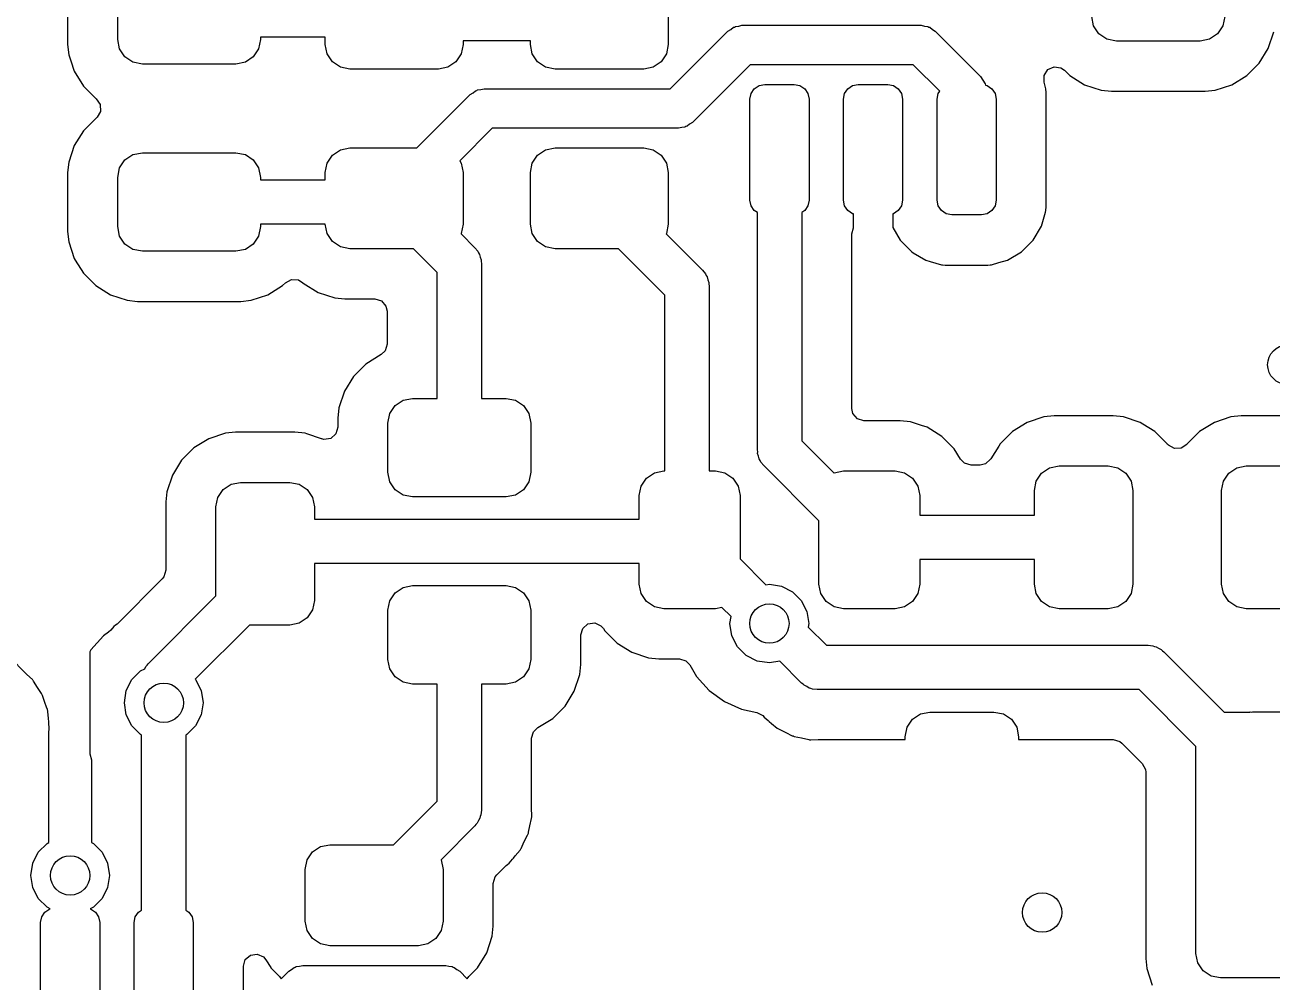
# Model space of a CAD drawing. Extents: x 0.23 to 2.97, y 0.23 to 2.17.
# Drawn here: x 1.4704 to 1.9689, y 0.9542 to 1.3368 of the extents above; entities that cross this region are included whole.
import ezdxf

# ---------------------------------------------------------------- set-up
doc = ezdxf.new("R2010")
doc.units = 0
doc.header["$MEASUREMENT"] = 0
doc.layers.add('BLACK', color=7, linetype='CONTINUOUS')

msp = doc.modelspace()

# ---------------------------------------------------------------- linework, layer by layer
at = {"layer": 'BLACK', "linetype": 'CONTINUOUS'}
for p, q in [((1.48744, 1.35266), (1.48744, 1.32899)), ((1.50746, 1.33098), (1.50746, 1.35067)), ((1.72756, 1.34535), (1.72756, 1.32902)), ((1.75399, 1.33597), (1.75437, 1.3362)), ((1.75437, 1.3362), (1.75568, 1.33635)), ((1.75568, 1.33635), (1.75697, 1.33665)), ((1.75697, 1.33665), (1.8287, 1.33665)), ((1.8287, 1.33665), (1.82999, 1.33635)), ((1.82999, 1.33635), (1.8313, 1.3362)), ((1.8313, 1.3362), (1.83168, 1.33597)), ((1.89758, 1.33639), (1.89683, 1.34016)), ((1.89972, 1.3332), (1.89758, 1.33639)), ((1.94924, 1.33639), (1.9471, 1.3332)), ((1.94998, 1.34016), (1.94924, 1.33639)), ((1.59044, 1.33197), (1.56454, 1.33197)), ((1.56454, 1.33197), (1.56454, 1.33098)), ((1.59044, 1.32902), (1.59044, 1.33197)), ((1.72836, 1.3113), (1.7514, 1.33434)), ((1.7514, 1.33434), (1.75252, 1.33504)), ((1.75252, 1.33504), (1.75355, 1.33587)), ((1.75355, 1.33587), (1.75399, 1.33597)), ((1.83168, 1.33597), (1.83212, 1.33587)), ((1.83212, 1.33587), (1.83315, 1.33504)), ((1.83315, 1.33504), (1.83427, 1.33434)), ((1.83427, 1.33434), (1.85238, 1.31623)), ((1.90291, 1.33106), (1.89972, 1.3332)), ((1.9471, 1.3332), (1.94391, 1.33106)), ((1.96739, 1.32745), (1.96959, 1.33408)), ((1.48744, 1.32899), (1.48744, 1.32899)), ((1.48744, 1.32899), (1.48785, 1.3249)), ((1.50821, 1.32722), (1.50746, 1.33098)), ((1.51034, 1.32402), (1.50821, 1.32722)), ((1.56379, 1.32722), (1.56166, 1.32402)), ((1.56454, 1.33098), (1.56379, 1.32722)), ((1.59119, 1.32525), (1.59044, 1.32902)), ((1.64556, 1.32902), (1.64481, 1.32525)), ((1.67244, 1.33049), (1.64556, 1.33049)), ((1.64556, 1.33049), (1.64556, 1.32902)), ((1.67244, 1.32902), (1.67244, 1.33049)), ((1.67319, 1.32525), (1.67244, 1.32902)), ((1.72756, 1.32902), (1.72681, 1.32525)), ((1.90668, 1.33031), (1.90291, 1.33106)), ((1.94014, 1.33031), (1.90668, 1.33031)), ((1.94391, 1.33106), (1.94014, 1.33031)), ((1.96373, 1.32151), (1.96739, 1.32745)), ((1.48785, 1.3249), (1.48868, 1.3224)), ((1.48868, 1.3224), (1.49005, 1.31828)), ((1.51353, 1.32189), (1.51034, 1.32402)), ((1.5173, 1.32114), (1.51353, 1.32189)), ((1.5547, 1.32114), (1.5173, 1.32114)), ((1.55847, 1.32189), (1.5547, 1.32114)), ((1.56166, 1.32402), (1.55847, 1.32189)), ((1.59332, 1.32206), (1.59119, 1.32525)), ((1.59652, 1.31992), (1.59332, 1.32206)), ((1.64268, 1.32206), (1.63948, 1.31992)), ((1.64481, 1.32525), (1.64268, 1.32206)), ((1.67532, 1.32206), (1.67319, 1.32525)), ((1.67852, 1.31992), (1.67532, 1.32206)), ((1.72468, 1.32206), (1.72148, 1.31992)), ((1.72681, 1.32525), (1.72468, 1.32206)), ((1.95879, 1.31657), (1.96373, 1.32151)), ((1.49005, 1.31828), (1.49372, 1.31234)), ((1.60028, 1.31917), (1.59652, 1.31992)), ((1.63572, 1.31917), (1.60028, 1.31917)), ((1.63948, 1.31992), (1.63572, 1.31917)), ((1.68228, 1.31917), (1.67852, 1.31992)), ((1.71772, 1.31917), (1.68228, 1.31917)), ((1.72148, 1.31992), (1.71772, 1.31917)), ((1.76023, 1.3209), (1.73719, 1.29786)), ((1.82544, 1.3209), (1.76023, 1.3209)), ((1.83605, 1.31028), (1.82544, 1.3209)), ((1.85238, 1.31623), (1.85424, 1.31326)), ((1.87774, 1.31391), (1.87775, 1.31666)), ((1.87775, 1.31666), (1.87924, 1.31897)), ((1.87924, 1.31897), (1.88175, 1.3201)), ((1.88175, 1.3201), (1.88447, 1.3197)), ((1.88447, 1.3197), (1.88588, 1.31872)), ((1.88588, 1.31872), (1.88803, 1.31657)), ((1.88803, 1.31657), (1.89397, 1.31291)), ((1.95285, 1.31291), (1.95879, 1.31657)), ((1.49372, 1.31234), (1.49865, 1.3074)), ((1.65264, 1.31101), (1.65393, 1.3113)), ((1.65393, 1.3113), (1.72836, 1.3113)), ((1.76065, 1.30938), (1.76193, 1.31129)), ((1.76193, 1.31129), (1.76384, 1.31257)), ((1.76384, 1.31257), (1.7661, 1.31302)), ((1.7661, 1.31302), (1.77791, 1.31302)), ((1.77791, 1.31302), (1.78017, 1.31257)), ((1.78017, 1.31257), (1.78209, 1.31129)), ((1.78209, 1.31129), (1.78337, 1.30938)), ((1.79805, 1.30938), (1.79933, 1.31129)), ((1.79933, 1.31129), (1.80124, 1.31257)), ((1.80124, 1.31257), (1.8035, 1.31302)), ((1.8035, 1.31302), (1.81531, 1.31302)), ((1.81531, 1.31302), (1.81757, 1.31257)), ((1.81757, 1.31257), (1.81949, 1.31129)), ((1.81949, 1.31129), (1.82077, 1.30938)), ((1.85424, 1.31326), (1.85431, 1.31271)), ((1.85431, 1.31271), (1.85498, 1.31257)), ((1.85498, 1.31257), (1.85689, 1.31129)), ((1.85689, 1.31129), (1.85817, 1.30938)), ((1.87853, 1.31121), (1.87774, 1.31391)), ((1.87864, 1.30974), (1.87853, 1.31121)), ((1.87853, 1.31121), (1.87853, 1.31121)), ((1.89397, 1.31291), (1.9006, 1.31071)), ((1.94622, 1.31071), (1.95285, 1.31291)), ((1.49865, 1.3074), (1.49865, 1.3074)), ((1.49865, 1.3074), (1.49884, 1.30725)), ((1.49884, 1.30725), (1.50043, 1.30501)), ((1.62704, 1.28768), (1.64836, 1.30899)), ((1.64836, 1.30899), (1.64948, 1.3097)), ((1.64948, 1.3097), (1.65051, 1.31052)), ((1.65051, 1.31052), (1.65095, 1.31062)), ((1.65095, 1.31062), (1.65132, 1.31086)), ((1.65132, 1.31086), (1.65264, 1.31101)), ((1.7602, 1.30712), (1.76065, 1.30938)), ((1.7602, 1.26676), (1.7602, 1.30712)), ((1.78337, 1.30938), (1.78382, 1.30712)), ((1.78382, 1.30712), (1.78382, 1.26676)), ((1.7976, 1.30712), (1.79805, 1.30938)), ((1.7976, 1.26676), (1.7976, 1.30712)), ((1.82077, 1.30938), (1.82122, 1.30712)), ((1.82122, 1.30712), (1.82122, 1.26676)), ((1.835, 1.30712), (1.83545, 1.30938)), ((1.835, 1.26676), (1.835, 1.30712)), ((1.83545, 1.30938), (1.83605, 1.31028)), ((1.85817, 1.30938), (1.85862, 1.30712)), ((1.85862, 1.30712), (1.85862, 1.26676)), ((1.87864, 1.26415), (1.87864, 1.30974)), ((1.9006, 1.31071), (1.90469, 1.3103)), ((1.90469, 1.3103), (1.94213, 1.3103)), ((1.94213, 1.3103), (1.94622, 1.31071)), ((1.50055, 1.30226), (1.49917, 1.29988)), ((1.50043, 1.30501), (1.50055, 1.30226)), ((1.49865, 1.29945), (1.49372, 1.29451)), ((1.49884, 1.2996), (1.49865, 1.29945)), ((1.49917, 1.29988), (1.49884, 1.2996)), ((1.7346, 1.29623), (1.73422, 1.29599)), ((1.73504, 1.29633), (1.7346, 1.29623)), ((1.73607, 1.29715), (1.73504, 1.29633)), ((1.73719, 1.29786), (1.73607, 1.29715)), ((1.49372, 1.29451), (1.49005, 1.28857)), ((1.65719, 1.29555), (1.64418, 1.28254)), ((1.73162, 1.29555), (1.65719, 1.29555)), ((1.73291, 1.29585), (1.73162, 1.29555)), ((1.73422, 1.29599), (1.73291, 1.29585)), ((1.49005, 1.28857), (1.48785, 1.28195)), ((1.49005, 1.28857), (1.49005, 1.28857)), ((1.59332, 1.28479), (1.59652, 1.28693)), ((1.59652, 1.28693), (1.60028, 1.28768)), ((1.60028, 1.28768), (1.62704, 1.28768)), ((1.67532, 1.28479), (1.67852, 1.28693)), ((1.67852, 1.28693), (1.68228, 1.28768)), ((1.68228, 1.28768), (1.71772, 1.28768)), ((1.71772, 1.28768), (1.72148, 1.28693)), ((1.72148, 1.28693), (1.72468, 1.28479)), ((1.48785, 1.28195), (1.48744, 1.27786)), ((1.50821, 1.27963), (1.51034, 1.28283)), ((1.51034, 1.28283), (1.51353, 1.28496)), ((1.51353, 1.28496), (1.5173, 1.28571)), ((1.5173, 1.28571), (1.5547, 1.28571)), ((1.5547, 1.28571), (1.55847, 1.28496)), ((1.55847, 1.28496), (1.56166, 1.28283)), ((1.56166, 1.28283), (1.56379, 1.27963)), ((1.59044, 1.27783), (1.59119, 1.2816)), ((1.59119, 1.2816), (1.59332, 1.28479)), ((1.64418, 1.28254), (1.64481, 1.2816)), ((1.64481, 1.2816), (1.64556, 1.27783)), ((1.67244, 1.27783), (1.67319, 1.2816)), ((1.67319, 1.2816), (1.67532, 1.28479)), ((1.72468, 1.28479), (1.72681, 1.2816)), ((1.72681, 1.2816), (1.72756, 1.27783)), ((1.48744, 1.27786), (1.48744, 1.25419)), ((1.50746, 1.27587), (1.50821, 1.27963)), ((1.56379, 1.27963), (1.56454, 1.27587)), ((1.59044, 1.27488), (1.59044, 1.27783)), ((1.64556, 1.27783), (1.64556, 1.25717)), ((1.67244, 1.25717), (1.67244, 1.27783)), ((1.72756, 1.27783), (1.72756, 1.25717)), ((1.50746, 1.25618), (1.50746, 1.27587)), ((1.56454, 1.27587), (1.56454, 1.27488)), ((1.56454, 1.27488), (1.57626, 1.27488)), ((1.57626, 1.27488), (1.59044, 1.27488)), ((1.76065, 1.2645), (1.7602, 1.26676)), ((1.78382, 1.26676), (1.78337, 1.2645)), ((1.79805, 1.2645), (1.7976, 1.26676)), ((1.82122, 1.26676), (1.82077, 1.2645)), ((1.83545, 1.2645), (1.835, 1.26676)), ((1.85862, 1.26676), (1.85817, 1.2645)), ((1.76193, 1.26259), (1.76065, 1.2645)), ((1.76315, 1.26177), (1.76193, 1.26259)), ((1.76315, 1.16692), (1.76315, 1.26177)), ((1.78209, 1.26259), (1.78087, 1.26177)), ((1.78087, 1.26177), (1.78087, 1.17059)), ((1.78337, 1.2645), (1.78209, 1.26259)), ((1.79933, 1.26259), (1.79805, 1.2645)), ((1.80124, 1.26131), (1.79933, 1.26259)), ((1.80154, 1.26125), (1.80124, 1.26131)), ((1.81757, 1.26131), (1.81728, 1.26125)), ((1.81949, 1.26259), (1.81757, 1.26131)), ((1.82077, 1.2645), (1.81949, 1.26259)), ((1.83673, 1.26259), (1.83545, 1.2645)), ((1.83865, 1.26131), (1.83673, 1.26259)), ((1.84091, 1.26086), (1.83865, 1.26131)), ((1.85498, 1.26131), (1.85272, 1.26086)), ((1.85689, 1.26259), (1.85498, 1.26131)), ((1.85817, 1.2645), (1.85689, 1.26259)), ((1.8767, 1.25639), (1.87834, 1.26202)), ((1.87834, 1.26202), (1.87853, 1.26268)), ((1.87853, 1.26268), (1.87864, 1.26415)), ((1.87853, 1.26268), (1.87853, 1.26268)), ((1.57626, 1.25717), (1.56454, 1.25717)), ((1.56454, 1.25717), (1.56454, 1.25618)), ((1.59044, 1.25717), (1.57626, 1.25717)), ((1.59119, 1.2534), (1.59044, 1.25717)), ((1.64556, 1.25717), (1.64481, 1.2534)), ((1.67319, 1.2534), (1.67244, 1.25717)), ((1.72756, 1.25717), (1.72681, 1.2534)), ((1.80154, 1.25572), (1.80154, 1.26125)), ((1.81728, 1.26125), (1.81728, 1.25578)), ((1.85272, 1.26086), (1.84091, 1.26086)), ((1.87336, 1.25075), (1.8767, 1.25639)), ((1.48744, 1.25419), (1.48744, 1.25419)), ((1.48744, 1.25419), (1.48785, 1.2501)), ((1.50821, 1.25241), (1.50746, 1.25618)), ((1.51034, 1.24922), (1.50821, 1.25241)), ((1.56379, 1.25241), (1.56166, 1.24922)), ((1.56454, 1.25618), (1.56379, 1.25241)), ((1.59332, 1.25021), (1.59119, 1.2534)), ((1.64481, 1.2534), (1.64474, 1.25329)), ((1.64474, 1.25329), (1.65026, 1.24776)), ((1.67532, 1.25021), (1.67319, 1.2534)), ((1.72681, 1.2534), (1.72674, 1.25329)), ((1.72674, 1.25329), (1.74126, 1.23876)), ((1.80089, 1.25334), (1.80154, 1.25572)), ((1.80089, 1.18346), (1.80089, 1.25334)), ((1.81728, 1.25578), (1.82026, 1.25075)), ((1.48785, 1.2501), (1.49005, 1.24347)), ((1.51353, 1.24709), (1.51034, 1.24922)), ((1.5173, 1.24634), (1.51353, 1.24709)), ((1.55847, 1.24709), (1.5547, 1.24634)), ((1.56166, 1.24922), (1.55847, 1.24709)), ((1.59652, 1.24807), (1.59332, 1.25021)), ((1.60028, 1.24732), (1.59652, 1.24807)), ((1.62565, 1.24732), (1.60028, 1.24732)), ((1.63514, 1.23783), (1.62565, 1.24732)), ((1.65026, 1.24776), (1.65143, 1.24632)), ((1.67852, 1.24807), (1.67532, 1.25021)), ((1.68228, 1.24732), (1.67852, 1.24807)), ((1.70765, 1.24732), (1.68228, 1.24732)), ((1.72614, 1.22883), (1.70765, 1.24732)), ((1.82026, 1.25075), (1.82026, 1.25075)), ((1.82026, 1.25075), (1.82489, 1.24612)), ((1.86873, 1.24612), (1.87336, 1.25075)), ((1.49005, 1.24347), (1.49005, 1.24347)), ((1.49005, 1.24347), (1.49048, 1.24278)), ((1.49048, 1.24278), (1.49372, 1.23753)), ((1.5547, 1.24634), (1.5173, 1.24634)), ((1.65143, 1.24632), (1.65168, 1.24567)), ((1.65168, 1.24567), (1.65209, 1.2451)), ((1.65209, 1.2451), (1.65233, 1.24397)), ((1.65233, 1.24397), (1.65275, 1.24289)), ((1.65275, 1.24289), (1.65271, 1.24219)), ((1.65271, 1.24219), (1.65286, 1.2415)), ((1.65286, 1.2415), (1.65286, 1.18751)), ((1.82489, 1.24612), (1.82489, 1.24612)), ((1.82489, 1.24612), (1.82547, 1.24577)), ((1.82547, 1.24577), (1.83053, 1.24278)), ((1.83053, 1.24278), (1.83219, 1.2423)), ((1.83219, 1.2423), (1.83682, 1.24095)), ((1.8568, 1.24095), (1.85966, 1.24178)), ((1.85966, 1.24178), (1.86309, 1.24278)), ((1.86309, 1.24278), (1.86873, 1.24612)), ((1.49372, 1.23753), (1.49865, 1.2326)), ((1.63514, 1.18751), (1.63514, 1.23783)), ((1.74126, 1.23876), (1.74243, 1.23732)), ((1.74243, 1.23732), (1.74268, 1.23667)), ((1.74268, 1.23667), (1.74309, 1.2361)), ((1.83682, 1.24095), (1.83682, 1.24095)), ((1.83682, 1.24095), (1.83682, 1.24095)), ((1.83682, 1.24095), (1.83719, 1.24093)), ((1.83719, 1.24093), (1.83829, 1.24084)), ((1.83829, 1.24084), (1.83829, 1.24084)), ((1.83829, 1.24084), (1.85533, 1.24084)), ((1.85533, 1.24084), (1.85622, 1.24091)), ((1.85622, 1.24091), (1.8568, 1.24095)), ((1.8568, 1.24095), (1.8568, 1.24095)), ((1.8568, 1.24095), (1.8568, 1.24095)), ((1.49865, 1.2326), (1.50459, 1.22893)), ((1.56741, 1.22893), (1.57335, 1.2326)), ((1.57335, 1.2326), (1.57453, 1.23378)), ((1.57453, 1.23378), (1.57695, 1.2351)), ((1.57695, 1.2351), (1.57969, 1.2349)), ((1.57969, 1.2349), (1.58144, 1.23378)), ((1.58144, 1.23378), (1.58164, 1.23358)), ((1.58164, 1.23358), (1.58758, 1.22992)), ((1.74309, 1.2361), (1.74333, 1.23497)), ((1.74333, 1.23497), (1.74375, 1.23389)), ((1.74375, 1.23389), (1.74371, 1.23319)), ((1.74371, 1.23319), (1.74386, 1.2325)), ((1.74386, 1.2325), (1.74386, 1.15856)), ((1.50459, 1.22893), (1.51122, 1.22674)), ((1.51122, 1.22674), (1.51531, 1.22632)), ((1.55669, 1.22632), (1.56078, 1.22674)), ((1.56078, 1.22674), (1.56741, 1.22893)), ((1.58758, 1.22992), (1.5942, 1.22772)), ((1.5942, 1.22772), (1.59829, 1.2273)), ((1.59829, 1.2273), (1.61024, 1.2273)), ((1.61024, 1.2273), (1.61288, 1.22653)), ((1.61288, 1.22653), (1.61468, 1.22445)), ((1.72614, 1.15856), (1.72614, 1.22883)), ((1.51531, 1.22632), (1.55669, 1.22632)), ((1.61468, 1.22445), (1.61512, 1.22242)), ((1.61512, 1.22242), (1.61512, 1.2092)), ((1.61435, 1.20656), (1.6128, 1.20505)), ((1.61512, 1.2092), (1.61435, 1.20656)), ((1.6128, 1.20505), (1.60665, 1.20125)), ((1.60665, 1.20125), (1.60172, 1.19632)), ((1.60665, 1.20125), (1.60665, 1.20125)), ((1.60172, 1.19632), (1.59805, 1.19038)), ((1.59805, 1.19038), (1.59585, 1.18375)), ((1.59805, 1.19038), (1.59805, 1.19038)), ((1.61834, 1.18463), (1.62153, 1.18676)), ((1.62153, 1.18676), (1.6253, 1.18751)), ((1.6253, 1.18751), (1.63514, 1.18751)), ((1.65286, 1.18751), (1.6627, 1.18751)), ((1.6627, 1.18751), (1.66647, 1.18676)), ((1.66647, 1.18676), (1.66966, 1.18463)), ((1.59585, 1.18375), (1.59544, 1.17966)), ((1.61621, 1.18144), (1.61834, 1.18463)), ((1.66966, 1.18463), (1.67179, 1.18144)), ((1.80133, 1.18143), (1.80089, 1.18346)), ((1.59544, 1.17966), (1.59544, 1.17599)), ((1.61546, 1.17767), (1.61621, 1.18144)), ((1.61546, 1.15798), (1.61546, 1.17767)), ((1.67179, 1.18144), (1.67254, 1.17767)), ((1.67254, 1.17767), (1.67254, 1.15798)), ((1.80313, 1.17935), (1.80133, 1.18143)), ((1.80577, 1.17858), (1.80313, 1.17935)), ((1.82025, 1.17858), (1.80577, 1.17858)), ((1.82434, 1.17816), (1.82025, 1.17858)), ((1.82025, 1.17858), (1.82025, 1.17858)), ((1.82882, 1.17668), (1.82434, 1.17816)), ((1.83097, 1.17597), (1.82882, 1.17668)), ((1.87105, 1.17795), (1.86511, 1.17428)), ((1.87768, 1.18015), (1.87105, 1.17795)), ((1.87105, 1.17795), (1.87105, 1.17795)), ((1.88177, 1.18056), (1.87768, 1.18015)), ((1.90543, 1.18056), (1.88177, 1.18056)), ((1.88177, 1.18056), (1.88177, 1.18056)), ((1.90952, 1.18015), (1.90543, 1.18056)), ((1.91615, 1.17795), (1.90952, 1.18015)), ((1.91721, 1.17729), (1.91615, 1.17795)), ((1.91615, 1.17795), (1.91615, 1.17795)), ((1.92209, 1.17428), (1.91721, 1.17729)), ((1.94585, 1.17795), (1.93991, 1.17428)), ((1.95248, 1.18015), (1.94585, 1.17795)), ((1.94585, 1.17795), (1.94585, 1.17795)), ((1.95657, 1.18056), (1.95248, 1.18015)), ((1.98023, 1.18056), (1.95657, 1.18056)), ((1.95657, 1.18056), (1.95657, 1.18056)), ((1.55048, 1.17357), (1.54385, 1.17137)), ((1.55457, 1.17399), (1.55048, 1.17357)), ((1.57823, 1.17399), (1.55457, 1.17399)), ((1.55457, 1.17399), (1.55457, 1.17399)), ((1.58232, 1.17357), (1.57823, 1.17399)), ((1.583, 1.17335), (1.58232, 1.17357)), ((1.58895, 1.17137), (1.583, 1.17335)), ((1.59466, 1.17335), (1.59258, 1.17155)), ((1.59544, 1.17599), (1.59466, 1.17335)), ((1.83691, 1.1723), (1.83097, 1.17597)), ((1.84184, 1.16736), (1.83691, 1.1723)), ((1.86511, 1.17428), (1.86017, 1.16935)), ((1.92702, 1.16935), (1.92209, 1.17428)), ((1.93991, 1.17428), (1.93498, 1.16935)), ((1.53791, 1.16771), (1.53298, 1.16277)), ((1.54385, 1.17137), (1.53791, 1.16771)), ((1.54385, 1.17137), (1.54385, 1.17137)), ((1.58902, 1.17135), (1.58895, 1.17137)), ((1.58895, 1.17137), (1.58895, 1.17137)), ((1.58986, 1.17115), (1.58902, 1.17135)), ((1.59258, 1.17155), (1.58986, 1.17115)), ((1.7633, 1.16623), (1.76315, 1.16692)), ((1.78087, 1.17059), (1.79372, 1.15774)), ((1.84441, 1.1632), (1.84184, 1.16736)), ((1.85964, 1.16848), (1.85651, 1.16341)), ((1.86017, 1.16935), (1.85964, 1.16848)), ((1.92717, 1.16916), (1.92702, 1.16935)), ((1.92702, 1.16935), (1.92702, 1.16935)), ((1.92746, 1.16883), (1.92717, 1.16916)), ((1.92984, 1.16745), (1.92746, 1.16883)), ((1.93258, 1.16757), (1.92984, 1.16745)), ((1.93483, 1.16916), (1.93258, 1.16757)), ((1.93498, 1.16935), (1.93483, 1.16916)), ((1.53298, 1.16277), (1.52931, 1.15683)), ((1.76326, 1.16553), (1.7633, 1.16623)), ((1.76367, 1.16445), (1.76326, 1.16553)), ((1.76392, 1.16331), (1.76367, 1.16445)), ((1.76433, 1.16275), (1.76392, 1.16331)), ((1.76458, 1.16209), (1.76433, 1.16275)), ((1.76574, 1.16065), (1.76458, 1.16209)), ((1.84593, 1.16165), (1.84441, 1.1632)), ((1.84857, 1.16088), (1.84593, 1.16165)), ((1.85638, 1.1632), (1.85433, 1.16136)), ((1.85651, 1.16341), (1.85638, 1.1632)), ((1.85651, 1.16341), (1.85651, 1.16341)), ((1.52931, 1.15683), (1.52711, 1.15021)), ((1.52931, 1.15683), (1.52931, 1.15683)), ((1.61621, 1.15422), (1.61546, 1.15798)), ((1.67254, 1.15798), (1.67179, 1.15422)), ((1.71878, 1.15568), (1.72197, 1.15781)), ((1.72197, 1.15781), (1.72574, 1.15856)), ((1.72574, 1.15856), (1.72614, 1.15856)), ((1.74386, 1.15856), (1.74641, 1.15856)), ((1.74641, 1.15856), (1.75018, 1.15781)), ((1.75018, 1.15781), (1.75337, 1.15568)), ((1.78775, 1.13865), (1.76574, 1.16065)), ((1.79372, 1.15774), (1.79382, 1.15781)), ((1.79382, 1.15781), (1.79759, 1.15856)), ((1.79759, 1.15856), (1.81826, 1.15856)), ((1.81826, 1.15856), (1.82203, 1.15781)), ((1.82203, 1.15781), (1.82522, 1.15568)), ((1.85222, 1.16088), (1.84857, 1.16088)), ((1.85433, 1.16136), (1.85222, 1.16088)), ((1.87466, 1.15447), (1.8768, 1.15766)), ((1.8768, 1.15766), (1.87999, 1.15979)), ((1.87999, 1.15979), (1.88376, 1.16054)), ((1.88376, 1.16054), (1.90344, 1.16054)), ((1.90344, 1.16054), (1.90721, 1.15979)), ((1.90721, 1.15979), (1.9104, 1.15766)), ((1.9104, 1.15766), (1.91253, 1.15447)), ((1.94947, 1.15447), (1.9516, 1.15766)), ((1.9516, 1.15766), (1.95479, 1.15979)), ((1.95479, 1.15979), (1.95856, 1.16054)), ((1.95856, 1.16054), (1.97824, 1.16054)), ((1.5496, 1.15109), (1.55279, 1.15322)), ((1.55279, 1.15322), (1.55656, 1.15397)), ((1.55656, 1.15397), (1.57624, 1.15397)), ((1.57624, 1.15397), (1.58001, 1.15322)), ((1.58001, 1.15322), (1.5832, 1.15109)), ((1.61834, 1.15102), (1.61621, 1.15422)), ((1.67179, 1.15422), (1.66966, 1.15102)), ((1.7159, 1.14872), (1.71665, 1.15248)), ((1.71665, 1.15248), (1.71878, 1.15568)), ((1.75337, 1.15568), (1.7555, 1.15248)), ((1.7555, 1.15248), (1.75625, 1.14872)), ((1.82522, 1.15568), (1.82735, 1.15248)), ((1.82735, 1.15248), (1.8281, 1.14872)), ((1.87391, 1.1507), (1.87466, 1.15447)), ((1.91253, 1.15447), (1.91328, 1.1507)), ((1.94872, 1.1507), (1.94947, 1.15447)), ((1.52711, 1.15021), (1.5267, 1.14612)), ((1.54672, 1.14413), (1.54747, 1.14789)), ((1.54747, 1.14789), (1.5496, 1.15109)), ((1.5832, 1.15109), (1.58534, 1.14789)), ((1.58534, 1.14789), (1.58609, 1.14413)), ((1.62153, 1.14889), (1.61834, 1.15102)), ((1.6253, 1.14814), (1.62153, 1.14889)), ((1.6627, 1.14814), (1.6253, 1.14814)), ((1.66647, 1.14889), (1.6627, 1.14814)), ((1.66966, 1.15102), (1.66647, 1.14889)), ((1.7159, 1.13928), (1.7159, 1.14872)), ((1.75625, 1.14872), (1.75625, 1.12335)), ((1.8281, 1.14872), (1.8281, 1.14086)), ((1.87391, 1.14086), (1.87391, 1.1507)), ((1.91328, 1.1507), (1.91328, 1.1133)), ((1.94872, 1.1133), (1.94872, 1.1507)), ((1.5267, 1.14612), (1.5267, 1.11887)), ((1.54672, 1.10856), (1.54672, 1.14413)), ((1.58609, 1.14413), (1.58609, 1.13928)), ((1.58609, 1.13928), (1.7159, 1.13928)), ((1.78775, 1.11328), (1.78775, 1.13865)), ((1.8281, 1.14086), (1.87391, 1.14086)), ((1.75625, 1.12335), (1.76655, 1.11305)), ((1.87391, 1.12314), (1.8281, 1.12314)), ((1.8281, 1.12314), (1.8281, 1.11328)), ((1.87391, 1.1133), (1.87391, 1.12314)), ((1.5267, 1.11887), (1.52592, 1.11623)), ((1.7159, 1.12157), (1.58609, 1.12157)), ((1.58609, 1.12157), (1.58609, 1.10672)), ((1.7159, 1.11328), (1.7159, 1.12157)), ((1.52527, 1.11542), (1.50717, 1.09732)), ((1.52592, 1.11623), (1.52527, 1.11542)), ((1.61834, 1.10983), (1.62153, 1.11196)), ((1.62153, 1.11196), (1.6253, 1.11271)), ((1.6253, 1.11271), (1.6627, 1.11271)), ((1.6627, 1.11271), (1.66647, 1.11196)), ((1.66647, 1.11196), (1.66966, 1.10983)), ((1.71665, 1.10952), (1.7159, 1.11328)), ((1.76655, 1.11305), (1.76795, 1.11327)), ((1.76795, 1.11327), (1.77281, 1.1125)), ((1.77281, 1.1125), (1.7772, 1.11026)), ((1.7885, 1.10952), (1.78775, 1.11328)), ((1.8281, 1.11328), (1.82735, 1.10952)), ((1.87466, 1.10953), (1.87391, 1.1133)), ((1.91328, 1.1133), (1.91253, 1.10953)), ((1.94947, 1.10953), (1.94872, 1.1133)), ((1.51959, 1.08143), (1.54672, 1.10856)), ((1.61621, 1.10663), (1.61834, 1.10983)), ((1.66966, 1.10983), (1.67179, 1.10663)), ((1.71878, 1.10632), (1.71665, 1.10952)), ((1.7772, 1.11026), (1.78069, 1.10678)), ((1.78069, 1.10678), (1.78292, 1.10239)), ((1.79063, 1.10632), (1.7885, 1.10952)), ((1.82735, 1.10952), (1.82522, 1.10632)), ((1.8768, 1.10634), (1.87466, 1.10953)), ((1.91253, 1.10953), (1.9104, 1.10634)), ((1.9516, 1.10634), (1.94947, 1.10953)), ((1.58534, 1.10296), (1.5832, 1.09976)), ((1.58609, 1.10672), (1.58534, 1.10296)), ((1.61546, 1.10287), (1.61621, 1.10663)), ((1.61546, 1.08318), (1.61546, 1.10287)), ((1.67179, 1.10663), (1.67254, 1.10287)), ((1.67254, 1.10287), (1.67254, 1.08318)), ((1.72197, 1.10419), (1.71878, 1.10632)), ((1.72574, 1.10344), (1.72197, 1.10419)), ((1.74641, 1.10344), (1.72574, 1.10344)), ((1.74899, 1.10395), (1.74641, 1.10344)), ((1.75264, 1.1003), (1.74899, 1.10395)), ((1.78292, 1.10239), (1.7837, 1.09752)), ((1.79382, 1.10419), (1.79063, 1.10632)), ((1.79759, 1.10344), (1.79382, 1.10419)), ((1.81826, 1.10344), (1.79759, 1.10344)), ((1.82203, 1.10419), (1.81826, 1.10344)), ((1.82522, 1.10632), (1.82203, 1.10419)), ((1.87999, 1.10421), (1.8768, 1.10634)), ((1.88376, 1.10346), (1.87999, 1.10421)), ((1.90344, 1.10346), (1.88376, 1.10346)), ((1.90721, 1.10421), (1.90344, 1.10346)), ((1.9104, 1.10634), (1.90721, 1.10421)), ((1.95479, 1.10421), (1.9516, 1.10634)), ((1.95856, 1.10346), (1.95479, 1.10421)), ((1.97824, 1.10346), (1.95856, 1.10346)), ((1.50663, 1.09686), (1.5059, 1.09631)), ((1.50717, 1.09732), (1.50663, 1.09686)), ((1.56009, 1.09688), (1.53846, 1.07525)), ((1.57624, 1.09688), (1.56009, 1.09688)), ((1.58001, 1.09763), (1.57624, 1.09688)), ((1.5832, 1.09976), (1.58001, 1.09763)), ((1.69334, 1.09561), (1.69542, 1.09742)), ((1.69542, 1.09742), (1.69814, 1.09781)), ((1.69814, 1.09781), (1.70064, 1.09666)), ((1.7522, 1.09752), (1.75264, 1.1003)), ((1.75297, 1.09266), (1.7522, 1.09752)), ((1.7837, 1.09752), (1.78347, 1.09613)), ((1.50179, 1.09259), (1.49675, 1.087)), ((1.50382, 1.09407), (1.50179, 1.09259)), ((1.50469, 1.09488), (1.50382, 1.09407)), ((1.5059, 1.09631), (1.50469, 1.09488)), ((1.5059, 1.09631), (1.5059, 1.09631)), ((1.69256, 1.09298), (1.69334, 1.09561)), ((1.69256, 1.08119), (1.69256, 1.09298)), ((1.70064, 1.09666), (1.7016, 1.09554)), ((1.7016, 1.09554), (1.70216, 1.09464)), ((1.70216, 1.09464), (1.70216, 1.09464)), ((1.70216, 1.09464), (1.70709, 1.0897)), ((1.75521, 1.08827), (1.75297, 1.09266)), ((1.78347, 1.09613), (1.79074, 1.08886)), ((1.49675, 1.087), (1.49632, 1.08625)), ((1.70709, 1.0897), (1.71303, 1.08603)), ((1.75869, 1.08478), (1.75521, 1.08827)), ((1.79074, 1.08886), (1.9194, 1.08886)), ((1.9194, 1.08886), (1.92124, 1.08866)), ((1.92124, 1.08866), (1.92188, 1.08838)), ((1.92188, 1.08838), (1.92258, 1.08827)), ((1.92258, 1.08827), (1.92355, 1.08764)), ((1.92355, 1.08764), (1.92461, 1.08717)), ((1.92461, 1.08717), (1.92508, 1.08665)), ((1.47117, 1.07717), (1.46401, 1.08433)), ((1.49632, 1.08625), (1.49632, 1.04546)), ((1.61621, 1.07941), (1.61546, 1.08318)), ((1.67254, 1.08318), (1.67179, 1.07941)), ((1.71303, 1.08603), (1.71966, 1.08384)), ((1.71966, 1.08384), (1.72375, 1.08342)), ((1.72375, 1.08342), (1.73197, 1.08342)), ((1.73197, 1.08342), (1.73461, 1.08265)), ((1.73461, 1.08265), (1.7362, 1.08098)), ((1.76308, 1.08255), (1.75869, 1.08478)), ((1.76795, 1.08178), (1.76308, 1.08255)), ((1.77211, 1.08244), (1.76795, 1.08178)), ((1.78081, 1.07374), (1.77211, 1.08244)), ((1.92508, 1.08665), (1.92567, 1.08626)), ((1.92567, 1.08626), (1.94978, 1.06215)), ((1.47332, 1.07514), (1.47117, 1.07717)), ((1.51311, 1.07511), (1.51659, 1.0786)), ((1.51659, 1.0786), (1.51828, 1.07946)), ((1.51828, 1.07946), (1.51868, 1.08037)), ((1.51868, 1.08037), (1.5192, 1.08084)), ((1.5192, 1.08084), (1.51959, 1.08143)), ((1.61834, 1.07622), (1.61621, 1.07941)), ((1.67179, 1.07941), (1.66966, 1.07622)), ((1.68995, 1.07047), (1.69215, 1.0771)), ((1.69215, 1.0771), (1.69256, 1.08119)), ((1.7362, 1.08098), (1.73885, 1.07638)), ((1.4735, 1.07492), (1.47332, 1.07514)), ((1.47368, 1.07471), (1.4735, 1.07493)), ((1.4735, 1.07493), (1.4735, 1.07492)), ((1.47385, 1.07449), (1.47368, 1.07471)), ((1.47368, 1.07471), (1.47368, 1.07471)), ((1.47541, 1.07197), (1.47385, 1.07449)), ((1.47385, 1.07449), (1.47385, 1.07449)), ((1.47385, 1.07449), (1.47385, 1.07449)), ((1.47703, 1.0695), (1.47541, 1.07197)), ((1.51087, 1.07072), (1.51311, 1.07511)), ((1.53846, 1.07525), (1.53859, 1.07511)), ((1.53859, 1.07511), (1.54083, 1.07072)), ((1.62153, 1.07409), (1.61834, 1.07622)), ((1.6253, 1.07334), (1.62153, 1.07409)), ((1.63514, 1.07334), (1.6253, 1.07334)), ((1.63514, 1.02659), (1.63514, 1.07334)), ((1.6627, 1.07334), (1.65286, 1.07334)), ((1.65286, 1.07334), (1.65286, 1.02293)), ((1.66647, 1.07409), (1.6627, 1.07334)), ((1.66966, 1.07622), (1.66647, 1.07409)), ((1.73885, 1.07638), (1.74388, 1.0708)), ((1.7814, 1.07335), (1.78081, 1.07374)), ((1.78187, 1.07283), (1.7814, 1.07335)), ((1.78293, 1.07236), (1.78187, 1.07283)), ((1.7839, 1.07173), (1.78293, 1.07236)), ((1.47716, 1.06925), (1.47703, 1.0695)), ((1.47703, 1.0695), (1.47703, 1.0695)), ((1.47703, 1.0695), (1.47703, 1.0695)), ((1.47728, 1.069), (1.47716, 1.06925)), ((1.47716, 1.06925), (1.47716, 1.06925)), ((1.4774, 1.06874), (1.47728, 1.069)), ((1.47728, 1.069), (1.47728, 1.069)), ((1.47833, 1.06593), (1.4774, 1.06874)), ((1.5101, 1.06586), (1.51087, 1.07072)), ((1.54083, 1.07072), (1.5416, 1.06586)), ((1.68628, 1.06453), (1.68995, 1.07047)), ((1.74388, 1.0708), (1.74996, 1.06638)), ((1.78459, 1.07162), (1.7839, 1.07173)), ((1.78523, 1.07134), (1.78459, 1.07162)), ((1.78707, 1.07114), (1.78523, 1.07134)), ((1.91573, 1.07114), (1.78707, 1.07114)), ((1.93843, 1.04844), (1.91573, 1.07114)), ((1.47899, 1.06412), (1.47833, 1.06593)), ((1.47934, 1.06316), (1.47899, 1.06412)), ((1.4794, 1.06288), (1.47934, 1.06316)), ((1.47934, 1.06316), (1.47934, 1.06316)), ((1.47941, 1.06288), (1.4794, 1.06288)), ((1.47947, 1.06261), (1.47941, 1.06288)), ((1.47952, 1.06233), (1.47946, 1.06261)), ((1.47946, 1.06261), (1.47947, 1.06261)), ((1.47976, 1.0596), (1.47952, 1.06233)), ((1.51087, 1.06099), (1.5101, 1.06586)), ((1.5416, 1.06586), (1.54083, 1.06099)), ((1.68135, 1.0596), (1.68628, 1.06453)), ((1.74996, 1.06638), (1.75683, 1.06332)), ((1.75683, 1.06332), (1.76294, 1.06202)), ((1.76294, 1.06202), (1.76536, 1.06071)), ((1.82837, 1.0614), (1.83213, 1.06215)), ((1.83213, 1.06215), (1.85772, 1.06215)), ((1.85772, 1.06215), (1.86149, 1.0614)), ((1.94978, 1.06215), (1.95996, 1.06215)), ((1.95996, 1.06215), (1.96014, 1.06221)), ((1.96014, 1.06221), (1.96061, 1.06216)), ((1.96061, 1.06216), (1.96107, 1.06226)), ((1.96107, 1.06226), (2.01905, 1.06226)), ((1.47978, 1.05939), (1.47976, 1.0596)), ((1.4799, 1.05839), (1.47978, 1.05939)), ((1.47993, 1.05813), (1.4799, 1.05839)), ((1.47993, 1.05782), (1.47993, 1.05813)), ((1.47993, 1.05813), (1.47993, 1.05813)), ((1.47993, 1.05761), (1.47993, 1.05782)), ((1.48009, 1.05581), (1.47993, 1.05761)), ((1.51311, 1.0566), (1.51087, 1.06099)), ((1.54083, 1.06099), (1.53859, 1.0566)), ((1.67541, 1.05593), (1.68135, 1.0596)), ((1.76536, 1.06071), (1.76584, 1.06016)), ((1.76584, 1.06016), (1.76593, 1.06005)), ((1.76593, 1.06005), (1.76746, 1.05876)), ((1.76746, 1.05876), (1.76762, 1.05861)), ((1.76762, 1.05861), (1.76784, 1.05839)), ((1.76784, 1.05839), (1.76883, 1.05761)), ((1.76883, 1.05761), (1.7711, 1.05571)), ((1.82304, 1.05607), (1.82517, 1.05927)), ((1.82517, 1.05927), (1.82837, 1.0614)), ((1.86149, 1.0614), (1.86468, 1.05927)), ((1.86468, 1.05927), (1.86682, 1.05607)), ((1.47993, 1.05399), (1.47998, 1.0547)), ((1.47993, 1.00997), (1.47993, 1.05399)), ((1.47998, 1.0547), (1.48001, 1.05492)), ((1.48001, 1.05492), (1.48011, 1.05561)), ((1.48011, 1.05561), (1.48009, 1.05581)), ((1.51659, 1.05312), (1.51311, 1.0566)), ((1.51699, 1.05291), (1.51659, 1.05312)), ((1.51699, 0.98297), (1.51699, 1.05291)), ((1.53511, 1.05312), (1.53471, 1.05291)), ((1.53471, 1.05291), (1.53471, 0.98297)), ((1.53859, 1.0566), (1.53511, 1.05312)), ((1.67288, 1.05165), (1.67365, 1.05429)), ((1.67365, 1.05429), (1.6752, 1.0558)), ((1.6752, 1.0558), (1.67541, 1.05593)), ((1.67541, 1.05593), (1.67541, 1.05593)), ((1.7711, 1.05571), (1.7711, 1.05571)), ((1.7711, 1.05571), (1.77134, 1.05555)), ((1.77134, 1.05555), (1.77133, 1.05555)), ((1.77133, 1.05555), (1.77157, 1.0554)), ((1.77157, 1.0554), (1.77157, 1.0554)), ((1.77157, 1.0554), (1.77181, 1.05525)), ((1.77181, 1.05525), (1.77449, 1.05401)), ((1.77449, 1.05401), (1.77713, 1.05268)), ((1.77713, 1.05268), (1.77713, 1.05268)), ((1.77713, 1.05268), (1.7774, 1.05258)), ((1.7774, 1.05258), (1.7774, 1.05258)), ((1.7774, 1.05258), (1.77766, 1.05249)), ((1.77766, 1.05249), (1.77766, 1.05249)), ((1.77766, 1.05249), (1.77793, 1.0524)), ((1.77793, 1.0524), (1.78082, 1.0518)), ((1.82229, 1.05231), (1.82304, 1.05607)), ((1.82229, 1.05112), (1.82229, 1.05231)), ((1.86682, 1.05607), (1.86757, 1.05231)), ((1.86757, 1.05231), (1.86757, 1.05112)), ((1.67288, 1.02334), (1.67288, 1.05165)), ((1.78082, 1.0518), (1.7837, 1.05112)), ((1.7837, 1.05112), (1.7837, 1.05112)), ((1.7837, 1.05112), (1.78398, 1.05109)), ((1.78398, 1.05109), (1.78398, 1.05109)), ((1.78398, 1.05109), (1.78426, 1.05106)), ((1.78426, 1.05106), (1.78426, 1.05106)), ((1.78426, 1.05106), (1.78454, 1.05104)), ((1.78454, 1.05104), (1.78749, 1.05112)), ((1.78454, 1.05104), (1.78454, 1.05104)), ((1.78454, 1.05104), (1.78454, 1.05104)), ((1.78749, 1.05112), (1.82229, 1.05112)), ((1.86757, 1.05112), (1.90542, 1.05112)), ((1.90542, 1.05112), (1.90806, 1.05035)), ((1.90806, 1.05035), (1.90887, 1.04969)), ((1.90887, 1.04969), (1.91698, 1.04158)), ((1.93843, 0.96569), (1.93843, 1.04844)), ((1.49632, 1.04546), (1.49697, 1.04303)), ((1.49697, 1.04303), (1.49697, 1.00997)), ((1.91698, 1.04158), (1.9183, 1.03916)), ((1.9183, 1.03916), (1.91841, 1.03813)), ((1.91841, 1.03813), (1.91841, 0.9637)), ((1.61765, 1.0091), (1.63514, 1.02659)), ((1.65286, 1.02293), (1.65266, 1.02108)), ((1.67295, 1.021), (1.67288, 1.02334)), ((1.65065, 1.01725), (1.65026, 1.01666)), ((1.65117, 1.01772), (1.65065, 1.01725)), ((1.65164, 1.01878), (1.65117, 1.01772)), ((1.65227, 1.01975), (1.65164, 1.01878)), ((1.65238, 1.02044), (1.65227, 1.01975)), ((1.65266, 1.02108), (1.65238, 1.02044)), ((1.6722, 1.01667), (1.67288, 1.01955)), ((1.67288, 1.01955), (1.67291, 1.01983)), ((1.67288, 1.01955), (1.67288, 1.01955)), ((1.67291, 1.01983), (1.67294, 1.02011)), ((1.67291, 1.01983), (1.67291, 1.01983)), ((1.67294, 1.02011), (1.67296, 1.02039)), ((1.67294, 1.02011), (1.67294, 1.02011)), ((1.67296, 1.02039), (1.67295, 1.021)), ((1.65026, 1.01666), (1.63674, 1.00314)), ((1.66999, 1.01034), (1.67132, 1.01298)), ((1.67132, 1.01298), (1.67142, 1.01325)), ((1.67132, 1.01298), (1.67132, 1.01298)), ((1.67142, 1.01325), (1.67151, 1.01351)), ((1.67142, 1.01325), (1.67142, 1.01325)), ((1.67151, 1.01351), (1.6716, 1.01378)), ((1.67151, 1.01351), (1.67151, 1.01351)), ((1.6716, 1.01378), (1.67168, 1.01418)), ((1.67168, 1.01418), (1.6722, 1.01667)), ((1.47571, 1.00611), (1.47919, 1.0096)), ((1.47919, 1.0096), (1.47993, 1.00997)), ((1.49697, 1.00997), (1.49771, 1.0096)), ((1.49771, 1.0096), (1.50119, 1.00611)), ((1.58532, 1.00622), (1.58852, 1.00835)), ((1.58852, 1.00835), (1.59228, 1.0091)), ((1.59228, 1.0091), (1.61765, 1.0091)), ((1.66829, 1.00695), (1.66845, 1.00719)), ((1.66845, 1.00718), (1.6686, 1.00742)), ((1.66845, 1.00719), (1.66845, 1.00718)), ((1.6686, 1.00742), (1.66875, 1.00766)), ((1.6686, 1.00742), (1.6686, 1.00742)), ((1.66875, 1.00766), (1.66999, 1.01034)), ((1.66875, 1.00766), (1.66875, 1.00766)), ((1.66875, 1.00766), (1.66875, 1.00766)), ((1.47347, 1.00172), (1.47571, 1.00611)), ((1.50119, 1.00611), (1.50343, 1.00172)), ((1.58244, 0.99926), (1.58319, 1.00303)), ((1.58319, 1.00303), (1.58532, 1.00622)), ((1.63674, 1.00314), (1.63681, 1.00303)), ((1.63681, 1.00303), (1.63756, 0.99926)), ((1.66395, 1.00178), (1.66524, 1.00332)), ((1.66524, 1.00332), (1.66539, 1.00347)), ((1.66539, 1.00347), (1.66561, 1.00369)), ((1.66561, 1.00369), (1.66639, 1.00468)), ((1.66639, 1.00468), (1.66829, 1.00695)), ((1.66829, 1.00695), (1.66829, 1.00695)), ((1.4727, 0.99686), (1.47347, 1.00172)), ((1.50343, 1.00172), (1.5042, 0.99686)), ((1.58244, 0.97859), (1.58244, 0.99926)), ((1.63756, 0.99926), (1.63756, 0.97859)), ((1.65835, 0.99628), (1.65901, 0.99709)), ((1.65901, 0.99709), (1.66268, 1.00077)), ((1.66268, 1.00077), (1.66322, 1.00123)), ((1.66322, 1.00123), (1.66395, 1.00178)), ((1.47347, 0.99199), (1.4727, 0.99686)), ((1.5042, 0.99686), (1.50343, 0.99199)), ((1.65758, 0.99364), (1.65835, 0.99628)), ((1.65758, 0.9766), (1.65758, 0.99364)), ((1.47571, 0.9876), (1.47347, 0.99199)), ((1.47919, 0.98412), (1.47571, 0.9876)), ((1.50119, 0.9876), (1.49771, 0.98412)), ((1.50343, 0.99199), (1.50119, 0.9876)), ((1.47709, 0.98024), (1.47837, 0.98215)), ((1.47837, 0.98215), (1.48028, 0.98343)), ((1.48047, 0.98347), (1.47919, 0.98412)), ((1.48028, 0.98343), (1.48047, 0.98347)), ((1.49771, 0.98412), (1.49643, 0.98347)), ((1.49643, 0.98347), (1.49661, 0.98343)), ((1.49661, 0.98343), (1.49853, 0.98215)), ((1.49853, 0.98215), (1.49981, 0.98024)), ((1.51449, 0.98024), (1.51577, 0.98215)), ((1.51577, 0.98215), (1.51699, 0.98297)), ((1.53471, 0.98297), (1.53593, 0.98215)), ((1.53593, 0.98215), (1.53721, 0.98024)), ((1.47664, 0.97798), (1.47709, 0.98024)), ((1.47664, 0.93762), (1.47664, 0.97798)), ((1.49981, 0.98024), (1.50026, 0.97798)), ((1.50026, 0.97798), (1.50026, 0.93766)), ((1.51404, 0.97798), (1.51449, 0.98024)), ((1.51404, 0.93762), (1.51404, 0.97798)), ((1.53721, 0.98024), (1.53766, 0.97798)), ((1.53766, 0.97798), (1.53766, 0.93762)), ((1.58319, 0.97482), (1.58244, 0.97859)), ((1.63756, 0.97859), (1.63681, 0.97482)), ((1.58532, 0.97163), (1.58319, 0.97482)), ((1.63681, 0.97482), (1.63468, 0.97163)), ((1.65497, 0.96588), (1.65716, 0.97251)), ((1.65716, 0.97251), (1.65758, 0.9766)), ((1.58852, 0.9695), (1.58532, 0.97163)), ((1.59228, 0.96875), (1.58852, 0.9695)), ((1.62772, 0.96875), (1.59228, 0.96875)), ((1.63148, 0.9695), (1.62772, 0.96875)), ((1.63468, 0.97163), (1.63148, 0.9695)), ((1.55768, 0.96059), (1.55846, 0.96323)), ((1.55846, 0.96323), (1.56054, 0.96503)), ((1.56054, 0.96503), (1.56326, 0.96542)), ((1.56326, 0.96542), (1.56576, 0.96428)), ((1.56576, 0.96428), (1.56672, 0.96316)), ((1.56672, 0.96316), (1.56868, 0.95998)), ((1.6513, 0.95994), (1.65497, 0.96588)), ((1.91841, 0.9637), (1.91841, 0.9637)), ((1.91841, 0.9637), (1.91883, 0.95961)), ((1.93918, 0.96193), (1.93843, 0.96569)), ((1.55768, 0.94541), (1.55768, 0.96059)), ((1.56868, 0.95998), (1.5687, 0.95994)), ((1.5687, 0.95994), (1.57219, 0.95645)), ((1.57273, 0.95546), (1.57584, 0.95857)), ((1.57584, 0.95857), (1.57696, 0.95927)), ((1.57696, 0.95927), (1.57799, 0.96009)), ((1.57799, 0.96009), (1.57843, 0.96019)), ((1.57843, 0.96019), (1.57881, 0.96043)), ((1.57881, 0.96043), (1.58012, 0.96058)), ((1.58012, 0.96058), (1.58141, 0.96087)), ((1.58141, 0.96087), (1.63859, 0.96087)), ((1.63859, 0.96087), (1.63988, 0.96058)), ((1.63988, 0.96058), (1.64119, 0.96043)), ((1.64119, 0.96043), (1.64157, 0.96019)), ((1.64157, 0.96019), (1.64201, 0.96009)), ((1.64201, 0.96009), (1.64304, 0.95927)), ((1.64304, 0.95927), (1.64416, 0.95857)), ((1.64416, 0.95857), (1.64721, 0.95552)), ((1.64781, 0.95645), (1.64918, 0.95782)), ((1.64918, 0.95782), (1.6513, 0.95994)), ((1.91883, 0.95961), (1.92103, 0.95299)), ((1.94132, 0.95873), (1.93918, 0.96193)), ((1.94451, 0.9566), (1.94132, 0.95873)), ((1.57219, 0.95645), (1.57273, 0.95546)), ((1.64721, 0.95552), (1.64781, 0.95645)), ((1.94828, 0.95585), (1.94451, 0.9566)), ((1.97387, 0.95585), (1.94828, 0.95585))]:
    msp.add_line(p, q, dxfattribs=at)
at = {"layer": 'BLACK'}
for centre in [(1.975, 1.201), (1.76795, 1.09752), (1.52585, 1.06586), (1.48845, 0.99686), (1.877, 0.982)]:
    msp.add_circle(centre, 0.00787, dxfattribs=at)

doc.saveas('drawing.dxf')
